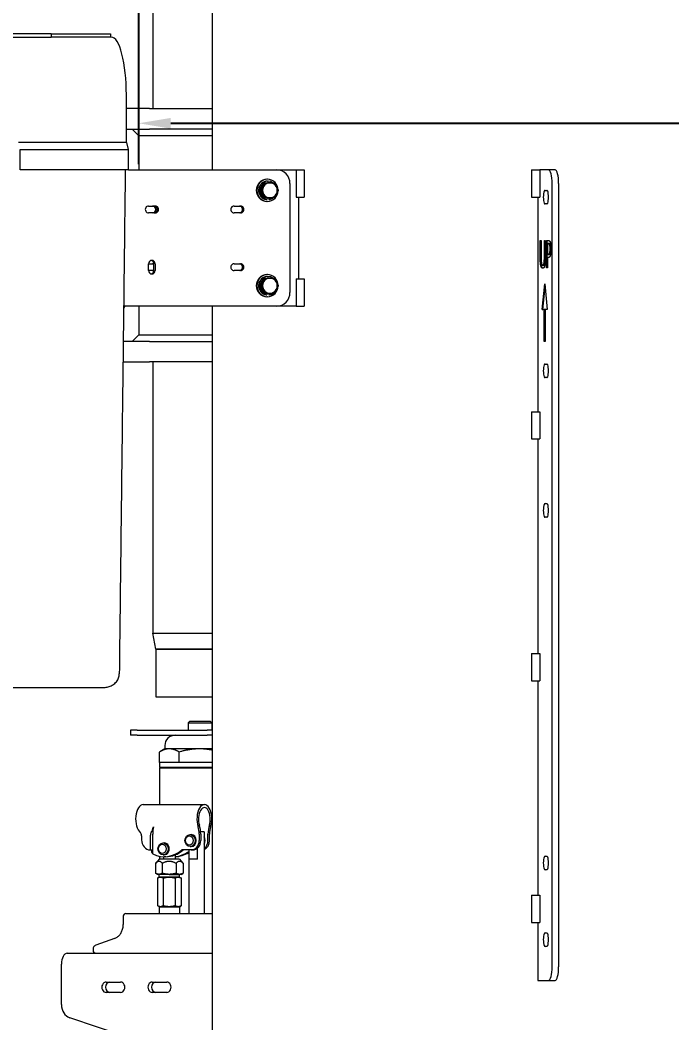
# Model space of a CAD drawing. Header units: inches. Extents: x 15 to 402, y 6 to 258.
# Drawn here: x 56.21 to 80.16, y 76.95 to 113.76 of the extents above; entities that cross this region are included whole.
import ezdxf

# ---------------------------------------------------------------- set-up
doc = ezdxf.new("R2010")
doc.units = ezdxf.units.IN
doc.header["$LTSCALE"] = 12
doc.header["$MEASUREMENT"] = 0
doc.layers.add('Dimension (ANSI)', color=7, linetype='Continuous', lineweight=25)
doc.layers.add('Visible (ANSI)', color=7, linetype='Continuous', lineweight=50)
doc.styles.add('MEMCOR Medium', font='arial.ttf')
doc.dimstyles.new('Default (ANSI)', dxfattribs={"dimscale": 12, "dimtxt": 0.15, "dimasz": 0.098425, "dimexe": 0.125, "dimexo": 0.0625, "dimgap": 0.031496, "dimtad": 0, "dimtih": 1, "dimtoh": 1, "dimdec": 4, "dimrnd": 1e-08, "dimzin": 3, "dimdsep": 46, "dimlunit": 5, "dimtxsty": 'MEMCOR Medium', "dimcen": 0.09, "dimdle": 0.393701, "dimclrd": 256, "dimclre": 256, "dimclrt": 256, "dimadec": 0, "dimazin": 1, "dimtfac": 0.8, "dimtofl": 0, "dimtmove": 0, "dimatfit": 3, "dimfxl": 1, "dimfrac": 1, "dimtolj": 1, "dimtzin": 4, "dimlwd": -1, "dimlwe": -1, "dimarcsym": 0})

# ---------------------------------------------------------------- blocks, each defined once
blk = doc.blocks.new('*D19')
at = {"layer": 'Defpoints', "color": 0, "transparency": 16777216}
for p in [(60.57, 120.644), (99.007, 120.644), (99.007, 109.975)]:
    blk.add_point(p, dxfattribs=at)
at = {"layer": 'Dimension (ANSI)', "transparency": 16777216}
for p, q in [((60.57, 119.894), (60.57, 108.475)), ((99.007, 119.894), (99.007, 108.475)), ((61.751, 109.975), (97.826, 109.975)), ((99.007, 109.975), (102.796, 109.975))]:
    blk.add_line(p, q, dxfattribs=at)
for points in [[(61.751, 110.172), (61.751, 109.778), (60.57, 109.975)], [(97.826, 110.172), (97.826, 109.778), (99.007, 109.975)]]:
    blk.add_solid(points, dxfattribs=at)
at = {"layer": 'Dimension (ANSI)', "transparency": 16777216, "char_height": 1.8, "attachment_point": 5, "style": 'MEMCOR Medium'}
for s, insert in [('\\A1; 38{\\H0.8x;\\S7#16;} in', (109.296, 111.815)), ('\\A1;[976.3 mm]', (109.296, 108.444))]:
    blk.add_mtext(s, dxfattribs=dict(at, insert=insert))
blk = doc.blocks.new('*D21')
at = {"layer": 'Defpoints', "color": 0, "transparency": 16777216}
for p in [(60.804, 122.014), (37.128, 40.014), (59.525, 40.014)]:
    blk.add_point(p, dxfattribs=at)
at = {"layer": 'Dimension (ANSI)', "transparency": 16777216}
for p, q in [((60.054, 122.014), (35.628, 122.014)), ((37.128, 120.833), (37.128, 91.341)), ((37.128, 41.195), (37.128, 85.684)), ((58.775, 40.014), (35.628, 40.014))]:
    blk.add_line(p, q, dxfattribs=at)
for points in [[(36.931, 120.833), (37.324, 120.833), (37.128, 122.014)], [(36.931, 41.195), (37.324, 41.195), (37.128, 40.014)]]:
    blk.add_solid(points, dxfattribs=at)
at = {"layer": 'Dimension (ANSI)', "transparency": 16777216, "char_height": 1.8, "attachment_point": 5, "style": 'MEMCOR Medium'}
for s, insert in [('\\A1; 82 in', (37.128, 89.809)), ('\\A1;[2082.8 mm]', (37.128, 86.981))]:
    blk.add_mtext(s, dxfattribs=dict(at, insert=insert))
blk = doc.blocks.new('*D30')
at = {"layer": 'Defpoints', "color": 0, "transparency": 16777216}
for p in [(26.437, 130.769), (26.204, 40.014), (59.525, 40.014)]:
    blk.add_point(p, dxfattribs=at)
at = {"layer": 'Dimension (ANSI)', "transparency": 16777216}
for p, q in [((26.204, 129.588), (26.204, 103.754)), ((26.204, 41.195), (26.204, 96.993)), ((58.775, 40.014), (24.704, 40.014))]:
    blk.add_line(p, q, dxfattribs=at)
for points in [[(26.007, 129.588), (26.401, 129.588), (26.204, 130.769)], [(26.007, 41.195), (26.401, 41.195), (26.204, 40.014)]]:
    blk.add_solid(points, dxfattribs=at)
at = {"layer": 'Dimension (ANSI)', "transparency": 16777216, "char_height": 1.8, "attachment_point": 5, "style": 'MEMCOR Medium'}
for s, insert in [('\\A1; 90{\\H0.8x;\\S3#4;} in', (26.204, 102.222)), ('\\A1;[2305.2 mm]', (26.204, 98.842))]:
    blk.add_mtext(s, dxfattribs=dict(at, insert=insert))

msp = doc.modelspace()

# ---------------------------------------------------------------- linework, layer by layer
at = {"layer": 'Visible (ANSI)', "linetype": 'Continuous', "lineweight": 18}
for p, q in [((61.09209, 116.0145), (61.09209, 110.51412)), ((63.28801, 108.26412), (63.28801, 114.26412)), ((57.35899, 113.26412), (54.24591, 113.26412)), ((57.35899, 113.26412), (59.54047, 113.26412)), ((57.35899, 113.26412), (57.35899, 113.13644)), ((59.56753, 113.13912), (58.46316, 113.13912)), ((59.54047, 113.26412), (59.54047, 113.13912)), ((60.11994, 109.26412), (60.11994, 111.01412)), ((60.97237, 110.51412), (60.11994, 110.51412)), ((60.97237, 110.51412), (63.28801, 110.51412)), ((60.11994, 109.76412), (60.97237, 109.76412)), ((60.57709, 109.51412), (60.32709, 109.76412)), ((63.28801, 109.76412), (60.97237, 109.76412)), ((60.57709, 109.51412), (60.57709, 108.26412)), ((63.28801, 109.51412), (60.57709, 109.51412)), ((60.1385, 109.26412), (56.16149, 109.26412)), ((56.21461, 109.01412), (60.20349, 109.01412)), ((56.21461, 108.26412), (56.21461, 109.01412)), ((60.20349, 109.01412), (60.1385, 109.26412)), ((60.20349, 108.26412), (60.20349, 109.01412)), ((60.20349, 108.26412), (56.21461, 108.26412)), ((60.20349, 108.26412), (60.46998, 108.26412)), ((60.46998, 108.26412), (65.64583, 108.26412)), ((65.64583, 108.26412), (66.35459, 108.26412)), ((66.35459, 108.26412), (66.64826, 108.26412)), ((66.35459, 108.26412), (66.35459, 107.26412)), ((66.64826, 108.26412), (66.64826, 107.26412)), ((74.99852, 108.26412), (75.30301, 108.26412)), ((74.99852, 108.26412), (74.99852, 107.26412)), ((75.62653, 108.26412), (75.30301, 108.26412)), ((75.30301, 108.26412), (75.30301, 107.26412)), ((75.86801, 108.26412), (75.62653, 108.26412)), ((65.30432, 107.92012), (65.28361, 107.92012)), ((65.30432, 107.85412), (65.32865, 107.85412)), ((65.0217, 107.51412), (65.10006, 107.65462)), ((65.0217, 107.51412), (65.07163, 107.51412)), ((65.10006, 107.37362), (65.0217, 107.51412)), ((65.10006, 107.65462), (65.17841, 107.79512)), ((65.17841, 107.79512), (65.22834, 107.79512)), ((66.1288, 107.76412), (66.1288, 103.76412)), ((75.49712, 107.51412), (75.56183, 107.51412)), ((75.75594, 79.01412), (75.75594, 107.76412)), ((75.99742, 107.76412), (75.99742, 79.01412)), ((65.17841, 107.23312), (65.10006, 107.37362)), ((65.17841, 107.23312), (65.22834, 107.23312)), ((65.25892, 107.17739), (65.28325, 107.17739)), ((65.28325, 107.23312), (65.28325, 107.17739)), ((65.34972, 107.23312), (65.34972, 107.17739)), ((65.34972, 107.17739), (65.37404, 107.17739)), ((65.37404, 107.17739), (65.37404, 107.23312)), ((66.35459, 107.26412), (66.64826, 107.26412)), ((66.44252, 107.26412), (66.44252, 104.26412)), ((74.99852, 107.26412), (75.30301, 107.26412)), ((75.2383, 107.26412), (75.2383, 99.38912)), ((60.93694, 106.93912), (61.17843, 106.93912)), ((64.0762, 106.93912), (64.31769, 106.93912)), ((65.30432, 107.10812), (65.28361, 107.10812)), ((75.56183, 107.01412), (75.49712, 107.01412)), ((61.17843, 106.68912), (60.93694, 106.68912)), ((64.31769, 106.68912), (64.0762, 106.68912)), ((75.31934, 105.04971), (75.31934, 105.67369)), ((75.31934, 105.67369), (75.35374, 105.67369)), ((75.34349, 105.04971), (75.34349, 105.67369)), ((75.35374, 105.67369), (75.35374, 105.04971)), ((75.47224, 105.67369), (75.50664, 105.67369)), ((75.47224, 105.04646), (75.47224, 105.67369)), ((75.49639, 105.04646), (75.49639, 105.67369)), ((75.50664, 105.67369), (75.50664, 105.04971)), ((75.55592, 104.67369), (75.55592, 105.67369)), ((75.55592, 105.67369), (75.62094, 105.67369)), ((75.58007, 104.67369), (75.58007, 105.67369)), ((75.61885, 105.55862), (75.59032, 105.55862)), ((75.59032, 105.55862), (75.59032, 105.15992)), ((75.61885, 105.55862), (75.64299, 105.55862)), ((75.59032, 105.15992), (75.61381, 105.15992)), ((75.59032, 105.04646), (75.59032, 104.67369)), ((75.61948, 105.04646), (75.59032, 105.04646)), ((75.61381, 105.15992), (75.63796, 105.15992)), ((75.66897, 105.21988), (75.69312, 105.21988)), ((60.93694, 104.81912), (61.12971, 104.81912)), ((60.93694, 104.56912), (60.93694, 104.81912)), ((61.12971, 104.56912), (60.93694, 104.56912)), ((61.1299, 104.56912), (61.1299, 104.81912)), ((61.17843, 104.81912), (61.17843, 104.56912)), ((64.0762, 104.81912), (64.31769, 104.81912)), ((64.31769, 104.56912), (64.0762, 104.56912)), ((75.41288, 104.76608), (75.43703, 104.76608)), ((75.59032, 104.67369), (75.55592, 104.67369)), ((65.10006, 104.15462), (65.17841, 104.29512)), ((65.17841, 104.29512), (65.22834, 104.29512)), ((65.30432, 104.42012), (65.28361, 104.42012)), ((65.30432, 104.35412), (65.32865, 104.35412)), ((66.35459, 104.26412), (66.64826, 104.26412)), ((66.35459, 104.26412), (66.35459, 103.26412)), ((66.64826, 104.26412), (66.64826, 103.26412)), ((65.0217, 104.01412), (65.10006, 104.15462)), ((65.0217, 104.01412), (65.07163, 104.01412)), ((65.10006, 103.87362), (65.0217, 104.01412)), ((65.17841, 103.73312), (65.10006, 103.87362)), ((75.39338, 103.14461), (75.48775, 104.08777)), ((75.41753, 103.14461), (75.49945, 103.96335)), ((75.48775, 104.08777), (75.57709, 103.13767)), ((65.17841, 103.73312), (65.22834, 103.73312)), ((65.25892, 103.67739), (65.28325, 103.67739)), ((65.28325, 103.73312), (65.28325, 103.67739)), ((65.30432, 103.60812), (65.28361, 103.60812)), ((65.34972, 103.73312), (65.34972, 103.67739)), ((65.34972, 103.67739), (65.37404, 103.67739)), ((65.37404, 103.67739), (65.37404, 103.73312)), ((60.46998, 103.26412), (60.01905, 103.26412)), ((65.64583, 103.26412), (60.46998, 103.26412)), ((60.57709, 103.26412), (60.57709, 102.21412)), ((63.28801, 61.66412), (63.28801, 103.26412)), ((66.35459, 103.26412), (65.64583, 103.26412)), ((66.35459, 103.26412), (66.64826, 103.26412)), ((75.47005, 103.14251), (75.39338, 103.14461)), ((75.39338, 103.14461), (75.41753, 103.14461)), ((75.49419, 103.14251), (75.41753, 103.14461)), ((75.46631, 101.96659), (75.47005, 103.14251)), ((75.47005, 103.14251), (75.49419, 103.14251)), ((75.49046, 101.96716), (75.49419, 103.14251)), ((75.49937, 103.14119), (75.49617, 101.96729)), ((75.49937, 103.14119), (75.52352, 103.14119)), ((75.57709, 103.13767), (75.49937, 103.14119)), ((75.57699, 103.13877), (75.52352, 103.14119)), ((60.97237, 101.96412), (60.00363, 101.96412)), ((60.57709, 102.21412), (60.32709, 101.96412)), ((60.57709, 102.21412), (63.28801, 102.21412)), ((60.97237, 101.96412), (63.28801, 101.96412)), ((75.49617, 101.96729), (75.46631, 101.96659)), ((59.99474, 101.21412), (60.97237, 101.21412)), ((63.28801, 101.21412), (60.97237, 101.21412)), ((61.09209, 101.21412), (61.09209, 91.26412)), ((75.49712, 101.13912), (75.56183, 101.13912)), ((75.56183, 100.63912), (75.49712, 100.63912)), ((74.99852, 99.38912), (75.30301, 99.38912)), ((74.99852, 99.38912), (74.99852, 98.38912)), ((75.30301, 99.38912), (75.30301, 98.38912)), ((74.99852, 98.38912), (75.30301, 98.38912)), ((75.2383, 98.38912), (75.2383, 90.51412)), ((75.49712, 96.01412), (75.56183, 96.01412)), ((75.56183, 95.51412), (75.49712, 95.51412)), ((61.09209, 91.26412), (63.28801, 91.26412)), ((61.09209, 91.26412), (61.14392, 91.26412)), ((61.20209, 90.67412), (61.09209, 91.26412)), ((61.14392, 91.26412), (63.28801, 91.26412)), ((61.20209, 90.67412), (63.28801, 90.67412)), ((61.20209, 90.67412), (61.20209, 88.92412)), ((63.22132, 90.67412), (61.20209, 90.67412)), ((63.28801, 90.67412), (63.22132, 90.67412)), ((74.99852, 90.51412), (75.30301, 90.51412)), ((74.99852, 90.51412), (74.99852, 89.51412)), ((75.30301, 90.51412), (75.30301, 89.51412)), ((74.99852, 89.51412), (75.30301, 89.51412)), ((75.2383, 89.51412), (75.2383, 81.63912)), ((55.84478, 89.26412), (59.26819, 89.26412)), ((61.20209, 88.92412), (63.28801, 88.92412)), ((62.43959, 88.01412), (62.38959, 87.96412)), ((63.21459, 88.01412), (62.43959, 88.01412)), ((63.21459, 88.01412), (63.26459, 87.96412)), ((60.51193, 87.70162), (60.26914, 87.70162)), ((60.26914, 87.70162), (60.26914, 87.51412)), ((60.51193, 87.70162), (63.08451, 87.70162)), ((62.38959, 87.96412), (63.26459, 87.96412)), ((62.38959, 87.96412), (62.38959, 87.70162)), ((63.28801, 87.70162), (63.08451, 87.70162)), ((63.26459, 87.96412), (63.26459, 87.70162)), ((60.51193, 87.51412), (60.26914, 87.51412)), ((60.51193, 87.51412), (63.08451, 87.51412)), ((63.28801, 87.51412), (63.08451, 87.51412)), ((61.33355, 86.51412), (61.33355, 86.89858)), ((61.53347, 87.01412), (61.34745, 86.90672)), ((61.53347, 87.13912), (61.53347, 87.01412)), ((61.6961, 87.01412), (61.53347, 87.01412)), ((62.80542, 87.01412), (61.6961, 87.01412)), ((62.05865, 86.51412), (62.05865, 86.89858)), ((63.28801, 87.01412), (62.80542, 87.01412)), ((62.05865, 86.51412), (61.33334, 86.51412)), ((61.33334, 86.51412), (61.33334, 86.32662)), ((63.28801, 86.51412), (62.05865, 86.51412)), ((63.28801, 86.32662), (61.33334, 86.32662)), ((63.28801, 86.30662), (61.33334, 86.30662)), ((61.33334, 86.30662), (61.33334, 84.97037)), ((61.45834, 86.30662), (61.45834, 86.32662)), ((60.73383, 84.97037), (62.98484, 84.97037)), ((62.97131, 83.97037), (62.84853, 83.97037)), ((62.97131, 83.97037), (62.97131, 80.97037)), ((60.67724, 83.81616), (60.67724, 83.68037)), ((60.99881, 83.81616), (60.99881, 83.30537)), ((61.08759, 83.15595), (61.08759, 83.88347)), ((61.46705, 83.5622), (61.50885, 83.5622)), ((62.45857, 83.86787), (62.50036, 83.86787)), ((62.79514, 83.88347), (62.79514, 83.64912)), ((62.85173, 83.88347), (62.85173, 83.64912)), ((63.11795, 83.64912), (63.11795, 83.88347)), ((63.17454, 83.64912), (63.17454, 83.88347)), ((60.99881, 83.30537), (61.04985, 83.30537)), ((61.04985, 83.20947), (61.04985, 83.30537)), ((62.50036, 83.30537), (62.15199, 83.30537)), ((62.40881, 83.30537), (62.40881, 80.97037)), ((62.42594, 82.97037), (62.42594, 83.30537)), ((62.45857, 83.43037), (62.50036, 83.43037)), ((62.55695, 83.30537), (62.50036, 83.30537)), ((62.72912, 82.97037), (62.72912, 83.3701)), ((61.32355, 82.97037), (61.19813, 82.82091)), ((62.07355, 82.97037), (61.32355, 82.97037)), ((61.33334, 83.07224), (61.33334, 82.97037)), ((61.46705, 83.1247), (61.50885, 83.1247)), ((61.4798, 83.05583), (61.4798, 82.97037)), ((61.56543, 83.05537), (61.50885, 83.05537)), ((61.9173, 83.12464), (61.9173, 82.97037)), ((62.07355, 82.97037), (62.19896, 82.82091)), ((62.72912, 82.97037), (62.42594, 82.97037)), ((75.49712, 83.07662), (75.56183, 83.07662)), ((61.19343, 82.81523), (61.19343, 82.44695)), ((61.43866, 82.81523), (61.43866, 82.44695)), ((61.94377, 82.81523), (61.94377, 82.44695)), ((62.20366, 82.81523), (62.20366, 82.44695)), ((75.56183, 82.57662), (75.49712, 82.57662)), ((61.26105, 82.40787), (61.19813, 82.44419)), ((61.31605, 82.40787), (61.26105, 82.40787)), ((61.26559, 82.27438), (61.26559, 81.25387)), ((61.32355, 82.30787), (61.26962, 82.27674)), ((61.69122, 82.40787), (61.31605, 82.40787)), ((61.32355, 82.30787), (61.32355, 82.40787)), ((61.37069, 82.30787), (61.32355, 82.30787)), ((61.69226, 82.30787), (61.37069, 82.30787)), ((61.47579, 82.27438), (61.47579, 81.25387)), ((61.69122, 82.40787), (62.07371, 82.40787)), ((62.02012, 82.30787), (61.69226, 82.30787)), ((61.90874, 82.27438), (61.90874, 81.25387)), ((62.07355, 82.30787), (62.02012, 82.30787)), ((62.07355, 82.30787), (62.07355, 82.40787)), ((62.07355, 82.30787), (62.12747, 82.27674)), ((62.13605, 82.40787), (62.07371, 82.40787)), ((62.1315, 82.27438), (62.1315, 81.25387)), ((62.13605, 82.40787), (62.19896, 82.44419)), ((74.99852, 81.63912), (75.30301, 81.63912)), ((74.99852, 81.63912), (74.99852, 80.63912)), ((75.30301, 81.63912), (75.30301, 80.63912)), ((61.32355, 81.22037), (61.26962, 81.25151)), ((61.32355, 81.22037), (61.37069, 81.22037)), ((61.32355, 81.22037), (61.32355, 80.97037)), ((61.37069, 81.22037), (61.69226, 81.22037)), ((61.69226, 81.22037), (62.02012, 81.22037)), ((62.02012, 81.22037), (62.07355, 81.22037)), ((62.07355, 81.22037), (62.12747, 81.25151)), ((62.07355, 81.22037), (62.07355, 80.97037)), ((60.00519, 80.87037), (60.00519, 80.5699)), ((60.10519, 80.97037), (62.75174, 80.97037)), ((62.75174, 80.97037), (63.28801, 80.97037)), ((74.99852, 80.63912), (75.30301, 80.63912)), ((75.2383, 80.63912), (75.2383, 78.51412)), ((75.49712, 80.26412), (75.56183, 80.26412)), ((59.68239, 80.05162), (58.99225, 79.80715)), ((57.94532, 79.51412), (63.28801, 79.51412)), ((58.89523, 79.66504), (58.89523, 79.61412)), ((75.56183, 79.76412), (75.49712, 79.76412)), ((57.73335, 77.62562), (57.73335, 79.11412)), ((59.37645, 78.45162), (59.90648, 78.45162)), ((61.07254, 78.45162), (61.60257, 78.45162)), ((75.2383, 78.51412), (75.62653, 78.51412)), ((75.62653, 78.51412), (75.86801, 78.51412)), ((59.90648, 78.07662), (59.37645, 78.07662)), ((61.60257, 78.07662), (61.07254, 78.07662)), ((63.28801, 75.37959), (58.04104, 77.14481))]:
    msp.add_line(p, q, dxfattribs=at)
for centre, radius, start, end in [((61.90847, 87.13912), 0.375, 90, 180), ((60.10519, 80.87037), 0.1, 90, 180), ((58.99523, 79.61412), 0.1, 180, 270)]:
    msp.add_arc(centre, radius, start, end, dxfattribs=at)
for centre, major_axis, ratio, start_param, end_param in [((58.46316, 111.01412), (-21.99032, 0), 0.09663341, 4.71238898, 4.76262215), ((59.56753, 111.01412), (0, 2.125), 0.25995395, 4.71238898, 6.28318531), ((65.64583, 107.76412), (0, 0.5), 0.96592583, 4.71238898, 6.28318531), ((75.62653, 107.76412), (0, 0.5), 0.25881905, 4.71238898, 6.28318531), ((75.86801, 107.76412), (0, 0.5), 0.25881905, 4.71238898, 6.28318531), ((65.28361, 107.51412), (0, 0.406), 0.96592583, 0, 3.14159265), ((65.30432, 107.51412), (0, 0.406), 0.96592583, 4.72280365, 10.98515962), ((65.30432, 107.51412), (0, 0.34), 0.96592583, 0, 3.00291327), ((65.32865, 107.51412), (0, -0.34), 0.96592583, 2.54360569, 6.14450593), ((65.32865, 107.51412), (0, 0.281), 0.96592583, 0.84363039, 1.25076471), ((65.39154, 107.51412), (0, -0.281), 0.96592583, 4.1887902, 5.23598776), ((65.39154, 107.51412), (0, 0.281), 0.96592583, 0, 1.04719755), ((65.39154, 107.51412), (0, 0.281), 0.96592583, 5.23598776, 6.28318531), ((65.32865, 107.51412), (0, -0.34), 0.96592583, 1.96986023, 2.25394248), ((65.39154, 107.51412), (0, 0.281), 0.96592583, 4.1887902, 5.23598776), ((75.49712, 107.26412), (0, -0.25), 0.25881905, 3.14159265, 6.28318531), ((75.56183, 107.26412), (0, 0.25), 0.25881905, 3.14159265, 6.28318531), ((65.32865, 107.51412), (0, 0.281), 0.96592583, 1.89082795, 2.29796226), ((65.39154, 107.51412), (0, -0.281), 0.96592583, 5.23598776, 6.28318531), ((65.32865, 107.51412), (0, -0.34), 0.96592583, 0.13867938, 0.59798696), ((65.39154, 107.51412), (0, -0.281), 0.96592583, 0, 1.04719755), ((65.32865, 107.51412), (0, -0.34), 0.96592583, 0.88765017, 1.17173242), ((60.93694, 106.81412), (0, -0.125), 0.96592583, 3.14159265, 6.28318531), ((61.08118, 106.81412), (0, -0.125), 0.96592583, 0, 3.14159265), ((61.12971, 106.81412), (0, 0.125), 0.96592583, 3.14159265, 6.28318531), ((61.1299, 106.81412), (0, -0.125), 0.96592583, 0, 3.14159265), ((61.17843, 106.81412), (0, 0.125), 0.96592583, 3.14159265, 6.28318531), ((64.0762, 106.81412), (0, -0.125), 0.96592583, 3.14159265, 6.28318531), ((64.26916, 106.81412), (0, -0.125), 0.96592583, 0, 3.14159265), ((64.31769, 106.81412), (0, 0.125), 0.96592583, 3.14159265, 6.28318531), ((61.05769, 104.81912), (0, 0.125), 0.96592583, 4.71238898, 7.85398163), ((61.00916, 104.81912), (0, 0.125), 0.96592583, 4.71238898, 6.08084556), ((61.05769, 104.56912), (0, -0.125), 0.96592583, 4.71238898, 7.85398163), ((61.00916, 104.56912), (0, -0.125), 0.96592583, 0.20233975, 1.57079633), ((61.08118, 104.69412), (0, 0.125), 0.96592583, 5.86788264, 6.28318531), ((61.08118, 104.69412), (0, -0.125), 0.96592583, 0, 0.41530267), ((61.12971, 104.69412), (0, 0.125), 0.96592583, 6.2816422, 6.28318531), ((61.12971, 104.69412), (0, -0.125), 0.96592583, 0, 0.0015431), ((64.0762, 104.69412), (0, -0.125), 0.96592583, 3.14159265, 6.28318531), ((64.26916, 104.69412), (0, -0.125), 0.96592583, 0, 3.14159265), ((64.31769, 104.69412), (0, 0.125), 0.96592583, 3.14159265, 6.28318531), ((65.28361, 104.01412), (0, 0.406), 0.96592583, 0, 3.14159265), ((65.30432, 104.01412), (0, 0.406), 0.96592583, 4.72280365, 10.98515962), ((65.30432, 104.01412), (0, 0.34), 0.96592583, 0, 3.00291327), ((65.32865, 104.01412), (0, -0.34), 0.96592583, 2.54360569, 6.14450593), ((65.32865, 104.01412), (0, 0.281), 0.96592583, 0.84363039, 1.25076471), ((65.39154, 104.01412), (0, 0.281), 0.96592583, 0, 1.04719755), ((65.39154, 104.01412), (0, 0.281), 0.96592583, 5.23598776, 6.28318531), ((65.32865, 104.01412), (0, -0.34), 0.96592583, 1.96986023, 2.25394248), ((65.32865, 104.01412), (0, 0.281), 0.96592583, 1.89082795, 2.29796226), ((65.39154, 104.01412), (0, -0.281), 0.96592583, 4.1887902, 5.23598776), ((65.39154, 104.01412), (0, -0.281), 0.96592583, 5.23598776, 6.28318531), ((65.39154, 104.01412), (0, -0.281), 0.96592583, 0, 1.04719755), ((65.32865, 104.01412), (0, -0.34), 0.96592583, 0.88765017, 1.17173242), ((65.39154, 104.01412), (0, 0.281), 0.96592583, 4.1887902, 5.23598776), ((65.32865, 104.01412), (0, -0.34), 0.96592583, 0.13867938, 0.59798696), ((65.64583, 103.76412), (0, -0.5), 0.96592583, 0, 1.57079633), ((60.09412, 102.76412), (0, 0.5), 0.25881905, 0, 0.62963673), ((75.49712, 100.88912), (0, -0.25), 0.25881905, 3.14159265, 6.28318531), ((75.56183, 100.88912), (0, 0.25), 0.25881905, 3.14159265, 6.28318531), ((75.49712, 95.76412), (0, -0.25), 0.25881905, 3.14159265, 6.28318531), ((75.56183, 95.76412), (0, 0.25), 0.25881905, 3.14159265, 6.28318531), ((59.3628, 89.76602), (0.11348, 0.48878), 0.98813552, 4.88579285, 4.93116351), ((60.73383, 84.43912), (0, 0.53125), 0.51443722, 0, 2.75995643), ((62.98484, 84.43912), (0, 0.53125), 0.51443722, 4.14335939, 8.42301123), ((62.98484, 84.43912), (0, 0.42125), 0.51443722, 4.14335939, 8.42301123), ((60.60522, 83.81616), (0, 0.14), 0.51443722, 4.71238898, 5.90154908), ((61.04684, 83.81616), (0, 0.14), 0.34309083, 0.38163623, 1.57079633), ((60.96107, 84.43912), (0, -0.53125), 0.34309083, 0.38163623, 1.00176674), ((61.25913, 83.88347), (0, -0.5), 0.34309083, 4.14335939, 4.71238898), ((62.53792, 83.88347), (0, -0.5), 0.51443722, 1.57079633, 2.13982592), ((62.53792, 83.88347), (0, -0.61), 0.51443722, 1.57079633, 2.13982592), ((63.43175, 83.88347), (0, 0.61), 0.51443722, 1.00176674, 1.57079633), ((63.43175, 83.88347), (0, 0.5), 0.51443722, 1.00176674, 1.57079633), ((60.99881, 83.68037), (0, -0.375), 0.85752805, 4.71238898, 6.28318531), ((61.50885, 83.34345), (0, 0.21875), 0.85752805, 3.14159265, 6.28318531), ((62.50036, 83.64912), (0, -0.21875), 0.85752805, 0, 3.14159265), ((62.50036, 83.64912), (0, -0.34375), 0.85752805, 0, 1.57079633), ((62.55695, 83.64912), (0, -0.34375), 0.85752805, 0, 1.57079633), ((62.82317, 83.64912), (0, -0.21875), 0.85752805, 0.9103553, 2.23123736), ((62.87976, 83.64912), (0, -0.34375), 0.85752805, 0.31580306, 1.57079633), ((62.82317, 83.64912), (0, 0.34375), 0.85752805, 3.66813866, 4.71238898), ((61.25613, 84.30537), (0, 1.25), 0.34309083, 2.63979768, 2.73770082), ((61.50885, 84.30537), (0, -1.25), 0.85752805, 5.87929347, 6.92668642), ((61.56543, 84.30537), (0, -1.25), 0.85752805, 0, 0.64350111), ((61.83166, 84.30537), (0, -1.25), 0.85752805, 0.07997942, 0.56858133), ((61.88824, 84.30537), (0, -1.25), 0.85752805, 0.02710566, 0.50710121), ((75.49712, 82.82662), (0, -0.25), 0.25881905, 3.14159265, 6.28318531), ((75.56183, 82.82662), (0, 0.25), 0.25881905, 3.14159265, 6.28318531), ((75.49712, 80.01412), (0, -0.25), 0.25881905, 3.14159265, 6.28318531), ((75.56183, 80.01412), (0, 0.25), 0.25881905, 3.14159265, 6.28318531), ((57.94532, 79.11412), (0, 0.4), 0.52991926, 0, 1.57079633), ((75.62653, 79.01412), (0, -0.5), 0.25881905, 0, 1.57079633), ((75.86801, 79.01412), (0, -0.5), 0.25881905, 0, 1.57079633), ((59.37645, 78.26412), (0, -0.1875), 0.8480481, 3.14159265, 6.28318531), ((59.50893, 78.26412), (0, 0.1875), 0.8480481, 0, 3.14159265), ((59.90648, 78.26412), (0, 0.1875), 0.8480481, 3.14159265, 6.28318531), ((61.07254, 78.26412), (0, -0.1875), 0.8480481, 3.14159265, 6.28318531), ((61.20502, 78.26412), (0, 0.1875), 0.8480481, 0, 3.14159265), ((61.60257, 78.26412), (0, 0.1875), 0.8480481, 3.14159265, 6.28318531), ((58.15738, 77.62562), (0, -0.5), 0.8480481, 4.71238898, 6.00526251)]:
    msp.add_ellipse(centre, major_axis=major_axis, ratio=ratio, start_param=start_param, end_param=end_param, dxfattribs=at)
for centre, major_axis in [((61.46705, 83.34345), (0, -0.21875)), ((62.45857, 83.64912), (0, -0.21875)), ((62.43284, 83.64912), (0, 0.16875)), ((61.44133, 83.34345), (0, 0.16875))]:
    msp.add_ellipse(centre, major_axis=major_axis, ratio=0.85752805, dxfattribs=at)
for points, knots in [([(55.90643, 113.13173), (56.02784, 113.13126), (56.14642, 113.13097), (56.25965, 113.13097), (56.38465, 113.13097), (56.51095, 113.13129), (56.63768, 113.13179)], [28.61566073, 28.61566073, 28.61566073, 28.61566073, 29.49083043, 29.49083043, 29.49083043, 30.45697884, 30.45697884, 30.45697884, 30.45697884]), ([(56.63768, 113.13179), (56.7984, 113.13249), (56.95981, 113.13351), (57.20009, 113.13526), (57.27979, 113.13588), (57.35899, 113.13644)], [0.96614841, 0.96614841, 0.96614841, 0.96614841, 2.19142906, 2.19142906, 2.80272071, 2.80272071, 2.80272071, 2.80272071]), ([(60.07836, 108.26412), (60.06373, 107.03069), (60.0491, 105.79726), (60.01984, 103.33039), (60.00521, 102.09696), (59.97595, 99.6301), (59.96132, 98.39666), (59.93205, 95.9298), (59.91742, 94.69637), (59.88816, 92.2295), (59.87353, 90.99607), (59.8589, 89.76264)], [-48.29990362, -48.29990362, -48.29990362, -48.29990362, -38.89128474, -38.89128474, -29.48266585, -29.48266585, -20.07404697, -20.07404697, -10.66542808, -10.66542808, -1.2568092, -1.2568092, -1.2568092, -1.2568092]), ([(75.68914, 105.52053), (75.68174, 105.53957), (75.67428, 105.54681), (75.66151, 105.55678), (75.65167, 105.55862), (75.64299, 105.55862)], [-0.38189383, -0.38189383, -0.38189383, -0.38189383, -0.255461127, -0.255461127, 0, 0, 0, 0]), ([(75.7078, 105.36818), (75.7078, 105.38846), (75.70728, 105.40893), (75.70439, 105.45128), (75.70215, 105.46724), (75.69737, 105.49497), (75.69358, 105.50908), (75.68914, 105.52053)], [-0.337279569, -0.337279569, -0.337279569, -0.337279569, -0.253916557, -0.253916557, -0.157342525, -0.157342525, 0, 0, 0, 0]), ([(75.69312, 105.21988), (75.69561, 105.22948), (75.69786, 105.23988), (75.70189, 105.26329), (75.70332, 105.27466), (75.70692, 105.31131), (75.7078, 105.3402), (75.7078, 105.36818)], [-0.377899074, -0.377899074, -0.377899074, -0.377899074, -0.298395577, -0.298395577, -0.213230014, -0.213230014, 0, 0, 0, 0]), ([(75.36824, 104.74501), (75.36373, 104.76213), (75.35985, 104.78115), (75.35335, 104.82342), (75.35085, 104.84606), (75.3467, 104.90054), (75.34349, 104.9547), (75.34349, 105.04971)], [-1.83487294, -1.83487294, -1.83487294, -1.83487294, -1.2832116, -1.2832116, -0.72393044, -0.72393044, 0, 0, 0, 0]), ([(75.48527, 104.84792), (75.48969, 104.87381), (75.49257, 104.90215), (75.49486, 104.94836), (75.49639, 104.98269), (75.49639, 105.04646)], [-1.42536624, -1.42536624, -1.42536624, -1.42536624, -0.48598408, -0.48598408, 0, 0, 0, 0]), ([(75.63796, 105.15992), (75.64587, 105.15992), (75.65438, 105.1613), (75.67112, 105.17051), (75.67632, 105.1776), (75.68482, 105.19235), (75.6893, 105.20436), (75.69312, 105.21988)], [-0.372028077, -0.372028077, -0.372028077, -0.372028077, -0.274279003, -0.274279003, -0.163348537, -0.163348537, 0, 0, 0, 0]), ([(75.42523, 104.65427), (75.42099, 104.6555), (75.41676, 104.65747), (75.40553, 104.66515), (75.39866, 104.67253), (75.3831, 104.69812), (75.37511, 104.71843), (75.36824, 104.74501)], [-0.622564013, -0.622564013, -0.622564013, -0.622564013, -0.497865325, -0.497865325, -0.286365354, -0.286365354, 0, 0, 0, 0]), ([(75.43703, 104.76608), (75.4439, 104.76608), (75.45078, 104.76888), (75.46152, 104.77992), (75.46782, 104.7878), (75.47846, 104.81561), (75.48226, 104.83028), (75.48527, 104.84792)], [-0.729908788, -0.729908788, -0.729908788, -0.729908788, -0.378375556, -0.378375556, -0.16104957, -0.16104957, 0, 0, 0, 0]), ([(59.26819, 89.26412), (59.3172, 89.26412), (59.36646, 89.26923), (59.46362, 89.29019), (59.51185, 89.30609), (59.6054, 89.35058), (59.6511, 89.37932), (59.73545, 89.45319), (59.77416, 89.49841), (59.82668, 89.59455), (59.84388, 89.6412), (59.8553, 89.70711), (59.85718, 89.7235), (59.85812, 89.7399)], [-0.00201124, -0.00201124, -0.00201124, -0.00201124, 0.35938223, 0.35938223, 0.7207757, 0.7207757, 1.08216916, 1.08216916, 1.44356263, 1.44356263, 1.71633121, 1.71633121, 1.80495609, 1.80495609, 1.80495609, 1.80495609]), ([(59.68239, 80.05162), (59.71799, 80.06423), (59.75257, 80.08229), (59.81749, 80.12871), (59.84782, 80.15709), (59.90191, 80.22272), (59.92565, 80.25996), (59.96453, 80.34095), (59.97966, 80.38469), (60, 80.47559), (60.00519, 80.52274), (60.00519, 80.5699)], [3.43650117, 3.43650117, 3.43650117, 3.43650117, 3.69167874, 3.69167874, 3.9468563, 3.9468563, 4.20203386, 4.20203386, 4.45721142, 4.45721142, 4.71238898, 4.71238898, 4.71238898, 4.71238898]), ([(58.99225, 79.80715), (58.97969, 79.8027), (58.96798, 79.79649), (58.94707, 79.78153), (58.93786, 79.7728), (58.92218, 79.75377), (58.91569, 79.74348), (58.90539, 79.72202), (58.90157, 79.71085), (58.89649, 79.68814), (58.89523, 79.67659), (58.89523, 79.66504)], [0.29490852, 0.29490852, 0.29490852, 0.29490852, 0.55008608, 0.55008608, 0.80526364, 0.80526364, 1.0604412, 1.0604412, 1.31561877, 1.31561877, 1.57079633, 1.57079633, 1.57079633, 1.57079633])]:
    msp.add_open_spline(points, degree=3, knots=knots, dxfattribs=at)
for points, weights in [([(65.07163, 107.51412), (65.12011, 107.58942), (65.15648, 107.65462)], [1, 1.0379548493, 1]), ([(65.15648, 107.37362), (65.12011, 107.43883), (65.07163, 107.51412)], [1, 1.0379548493, 1]), ([(65.15648, 107.65462), (65.19284, 107.71983), (65.22834, 107.79512)], [1, 1.0379548493, 1]), ([(65.22834, 107.79512), (65.31881, 107.79512), (65.39154, 107.79512)], [1, 1.0379548493, 1]), ([(65.39154, 107.79512), (65.46427, 107.79512), (65.54175, 107.79512)], [1, 1.0379548493, 1]), ([(65.54175, 107.79512), (65.59024, 107.71983), (65.6266, 107.65462)], [1, 1.0379548493, 1]), ([(65.6266, 107.65462), (65.66296, 107.58942), (65.69846, 107.51412)], [1, 1.0379548493, 1]), ([(65.69846, 107.51412), (65.66296, 107.43883), (65.6266, 107.37362)], [1, 1.0379548493, 1]), ([(65.22834, 107.23312), (65.19284, 107.30842), (65.15648, 107.37362)], [1, 1.0379548493, 1]), ([(65.39154, 107.23312), (65.31881, 107.23312), (65.22834, 107.23312)], [1, 1.0379548493, 1]), ([(65.54175, 107.23312), (65.46427, 107.23312), (65.39154, 107.23312)], [1, 1.0379548493, 1]), ([(65.6266, 107.37362), (65.59024, 107.30842), (65.54175, 107.23312)], [1, 1.0379548493, 1]), ([(65.15648, 104.15462), (65.19284, 104.21983), (65.22834, 104.29512)], [1, 1.0379548493, 1]), ([(65.22834, 104.29512), (65.31881, 104.29512), (65.39154, 104.29512)], [1, 1.0379548493, 1]), ([(65.39154, 104.29512), (65.46427, 104.29512), (65.54175, 104.29512)], [1, 1.0379548493, 1]), ([(65.54175, 104.29512), (65.59024, 104.21983), (65.6266, 104.15462)], [1, 1.0379548493, 1]), ([(65.07163, 104.01412), (65.12011, 104.08942), (65.15648, 104.15462)], [1, 1.0379548493, 1]), ([(65.15648, 103.87362), (65.12011, 103.93883), (65.07163, 104.01412)], [1, 1.0379548493, 1]), ([(65.22834, 103.73312), (65.19284, 103.80842), (65.15648, 103.87362)], [1, 1.0379548493, 1]), ([(65.6266, 103.87362), (65.59024, 103.80842), (65.54175, 103.73312)], [1, 1.0379548493, 1]), ([(65.6266, 104.15462), (65.66296, 104.08942), (65.69846, 104.01412)], [1, 1.0379548493, 1]), ([(65.69846, 104.01412), (65.66296, 103.93883), (65.6266, 103.87362)], [1, 1.0379548493, 1]), ([(65.39154, 103.73312), (65.31881, 103.73312), (65.22834, 103.73312)], [1, 1.0379548493, 1]), ([(65.54175, 103.73312), (65.46427, 103.73312), (65.39154, 103.73312)], [1, 1.0379548493, 1]), ([(61.6961, 87.01412), (61.52784, 87.01412), (61.33355, 86.89858)], [1.36108457154, 1.36108457154, 1.26336309598]), ([(62.05865, 86.89858), (61.86436, 87.01412), (61.6961, 87.01412)], [1.26336309598, 1.36108457154, 1.36108457154]), ([(62.80542, 87.01412), (62.45884, 87.01412), (62.05865, 86.89858)], [1.36108457154, 1.36108457154, 1.26336309598]), ([(63.28801, 86.96383), (63.03885, 87.01412), (62.80542, 87.01412)], [1.31675283435, 1.36108457154, 1.36108457154]), ([(61.19343, 82.81523), (61.31605, 82.96574), (61.43866, 82.81523)], [1.3976395859, 1.6138551823, 1.3976395859]), ([(61.43866, 82.81523), (61.69122, 82.96574), (61.94377, 82.81523)], [1.3976395859, 1.6138551823, 1.3976395859]), ([(61.94377, 82.81523), (62.07371, 82.96574), (62.20366, 82.81523)], [1.3976395859, 1.6138551823, 1.3976395859]), ([(62.20366, 82.81523), (62.2013, 82.81813), (62.19896, 82.82091)], [1.3976395859, 1.40125370138, 1.40474699457]), ([(61.31605, 82.40787), (61.25914, 82.40787), (61.19343, 82.44695)], [2.18222620054, 2.18222620054, 2.02554940852]), ([(61.26559, 82.27438), (61.32191, 82.30787), (61.37069, 82.30787)], [3.34375465086, 3.60239497321, 3.60239497321]), ([(61.43866, 82.44695), (61.37295, 82.40787), (61.31605, 82.40787)], [2.02554940853, 2.18222620054, 2.18222620054]), ([(61.37069, 82.30787), (61.41947, 82.30787), (61.47579, 82.27438)], [3.60239497321, 3.60239497321, 3.34375465086]), ([(61.69122, 82.40787), (61.57401, 82.40787), (61.43866, 82.44695)], [2.18222620054, 2.18222620054, 2.02554940852]), ([(61.47579, 82.27438), (61.5918, 82.30787), (61.69226, 82.30787)], [3.34375465086, 3.60239497321, 3.60239497321]), ([(61.94377, 82.44695), (61.80843, 82.40787), (61.69122, 82.40787)], [2.02554940853, 2.18222620054, 2.18222620054]), ([(61.69226, 82.30787), (61.79273, 82.30787), (61.90874, 82.27438)], [3.60239497321, 3.60239497321, 3.34375465086]), ([(61.90874, 82.27438), (61.96843, 82.30787), (62.02012, 82.30787)], [3.34375465086, 3.60239497321, 3.60239497321]), ([(62.07371, 82.40787), (62.01341, 82.40787), (61.94377, 82.44695)], [2.04395250875, 2.04395250875, 1.89720332115]), ([(62.02012, 82.30787), (62.07181, 82.30787), (62.1315, 82.27438)], [3.60239497321, 3.60239497321, 3.34375465086]), ([(62.20366, 82.44695), (62.13402, 82.40787), (62.07371, 82.40787)], [1.89720332115, 2.04395250875, 2.04395250875]), ([(62.1315, 82.27438), (62.12947, 82.27558), (62.12747, 82.27674)], [3.34375465086, 3.35240116857, 3.36075862745]), ([(62.19896, 82.44419), (62.2013, 82.44554), (62.20366, 82.44695)], [2.03584992347, 2.03078721771, 2.02554940852]), ([(61.37069, 81.22037), (61.32191, 81.22037), (61.26559, 81.25387)], [3.60239497321, 3.60239497321, 3.34375465086]), ([(61.47579, 81.25387), (61.41947, 81.22037), (61.37069, 81.22037)], [3.34375465086, 3.60239497321, 3.60239497321]), ([(61.69226, 81.22037), (61.5918, 81.22037), (61.47579, 81.25387)], [3.60239497321, 3.60239497321, 3.34375465086]), ([(61.90874, 81.25387), (61.79273, 81.22037), (61.69226, 81.22037)], [3.34375465086, 3.60239497321, 3.60239497321]), ([(62.02012, 81.22037), (61.96843, 81.22037), (61.90874, 81.25387)], [3.60239497321, 3.60239497321, 3.34375465086]), ([(62.1315, 81.25387), (62.07181, 81.22037), (62.02012, 81.22037)], [3.34375465086, 3.60239497321, 3.60239497321]), ([(62.12747, 81.25151), (62.12947, 81.25266), (62.1315, 81.25387)], [3.36075862745, 3.35240116857, 3.34375465086])]:
    msp.add_rational_spline(points, weights, degree=2, dxfattribs=at)
for points in [[(75.62094, 105.67369), (75.64402, 105.67369), (75.67632, 105.64452), (75.68869, 105.61129)], [(75.66499, 105.52053), (75.65681, 105.5416), (75.635, 105.55862), (75.61885, 105.55862)], [(75.68366, 105.36818), (75.68366, 105.42005), (75.67443, 105.49622), (75.66499, 105.52053)], [(75.66897, 105.21988), (75.67673, 105.24987), (75.68366, 105.32037), (75.68366, 105.36818)], [(75.68869, 105.61129), (75.70316, 105.57321), (75.71952, 105.4557), (75.71952, 105.37223)], [(75.71952, 105.37223), (75.71952, 105.3074), (75.70757, 105.19071), (75.69687, 105.15019)], [(75.34409, 104.74501), (75.33045, 104.79687), (75.31934, 104.94274), (75.31934, 105.04971)], [(75.35374, 105.04971), (75.35374, 104.98001), (75.35835, 104.88601), (75.36485, 104.84792)], [(75.46112, 104.84792), (75.46762, 104.88601), (75.47224, 104.9792), (75.47224, 105.04646)], [(75.50664, 105.04971), (75.50664, 104.94517), (75.49573, 104.79606), (75.48189, 104.74501)], [(75.61381, 105.15992), (75.63479, 105.15992), (75.66059, 105.18585), (75.66897, 105.21988)], [(75.69687, 105.15019), (75.68345, 105.09914), (75.64716, 105.04646), (75.61948, 105.04646)], [(75.41288, 104.65262), (75.39002, 104.65262), (75.35604, 104.69881), (75.34409, 104.74501)], [(75.36485, 104.84792), (75.37177, 104.8074), (75.39568, 104.76608), (75.41288, 104.76608)], [(75.41288, 104.76608), (75.42903, 104.76608), (75.4542, 104.8074), (75.46112, 104.84792)], [(75.48189, 104.74501), (75.46951, 104.698), (75.43679, 104.65262), (75.41288, 104.65262)]]:
    msp.add_open_spline(points, degree=2, dxfattribs=at)

# ---------------------------------------------------------------- dimensions: what is measured, and where the dimension line sits
at = {"layer": 'Dimension (ANSI)'}
for base, p1, p2, angle, text, override, picture, middle in [((26.20432, 40.01412), (26.43704, 130.76912), (59.52493, 40.01412), 90, ' <> in\\X[2305.2 mm]', {"dimgap": 0.031496, "dimdec": 4, "dimpost": '', "dimse1": 1, "dimtol": 0, "dimlim": 0, "dimtp": 0, "dimtm": 0, "dimtdec": 2, "dimatfit": 1}, '*D30', (26.20432, 100.37341)), ((37.12758, 40.01412), (60.80418, 122.01412), (59.52493, 40.01412), 90, ' <> in\\X[2082.8 mm]', {"dimgap": 0.031496, "dimdec": 4, "dimpost": '', "dimtol": 0, "dimlim": 0, "dimtp": 0, "dimtm": 0, "dimtdec": 2, "dimatfit": 1}, '*D21', (37.12758, 88.51205)), ((99.00672, 109.97532), (60.56992, 120.64412), (99.00672, 120.64412), 180, ' <> in\\X[976.3 mm]', {"dimgap": 0.031496, "dimtih": 0, "dimtoh": 0, "dimdec": 4, "dimpost": '', "dimtol": 0, "dimlim": 0, "dimtp": 0, "dimtm": 0, "dimtdec": 2, "dimatfit": 2}, '*D19', (109.29635, 109.97532))]:
    dim = msp.add_linear_dim(base=base, p1=p1, p2=p2, angle=angle, text=text, dimstyle='Default (ANSI)', override=override, dxfattribs=at)
    dim.commit()
    dim.dimension.update_dxf_attribs({"geometry": picture, "text_midpoint": middle, "dimtype": 160})

doc.saveas('drawing.dxf')
